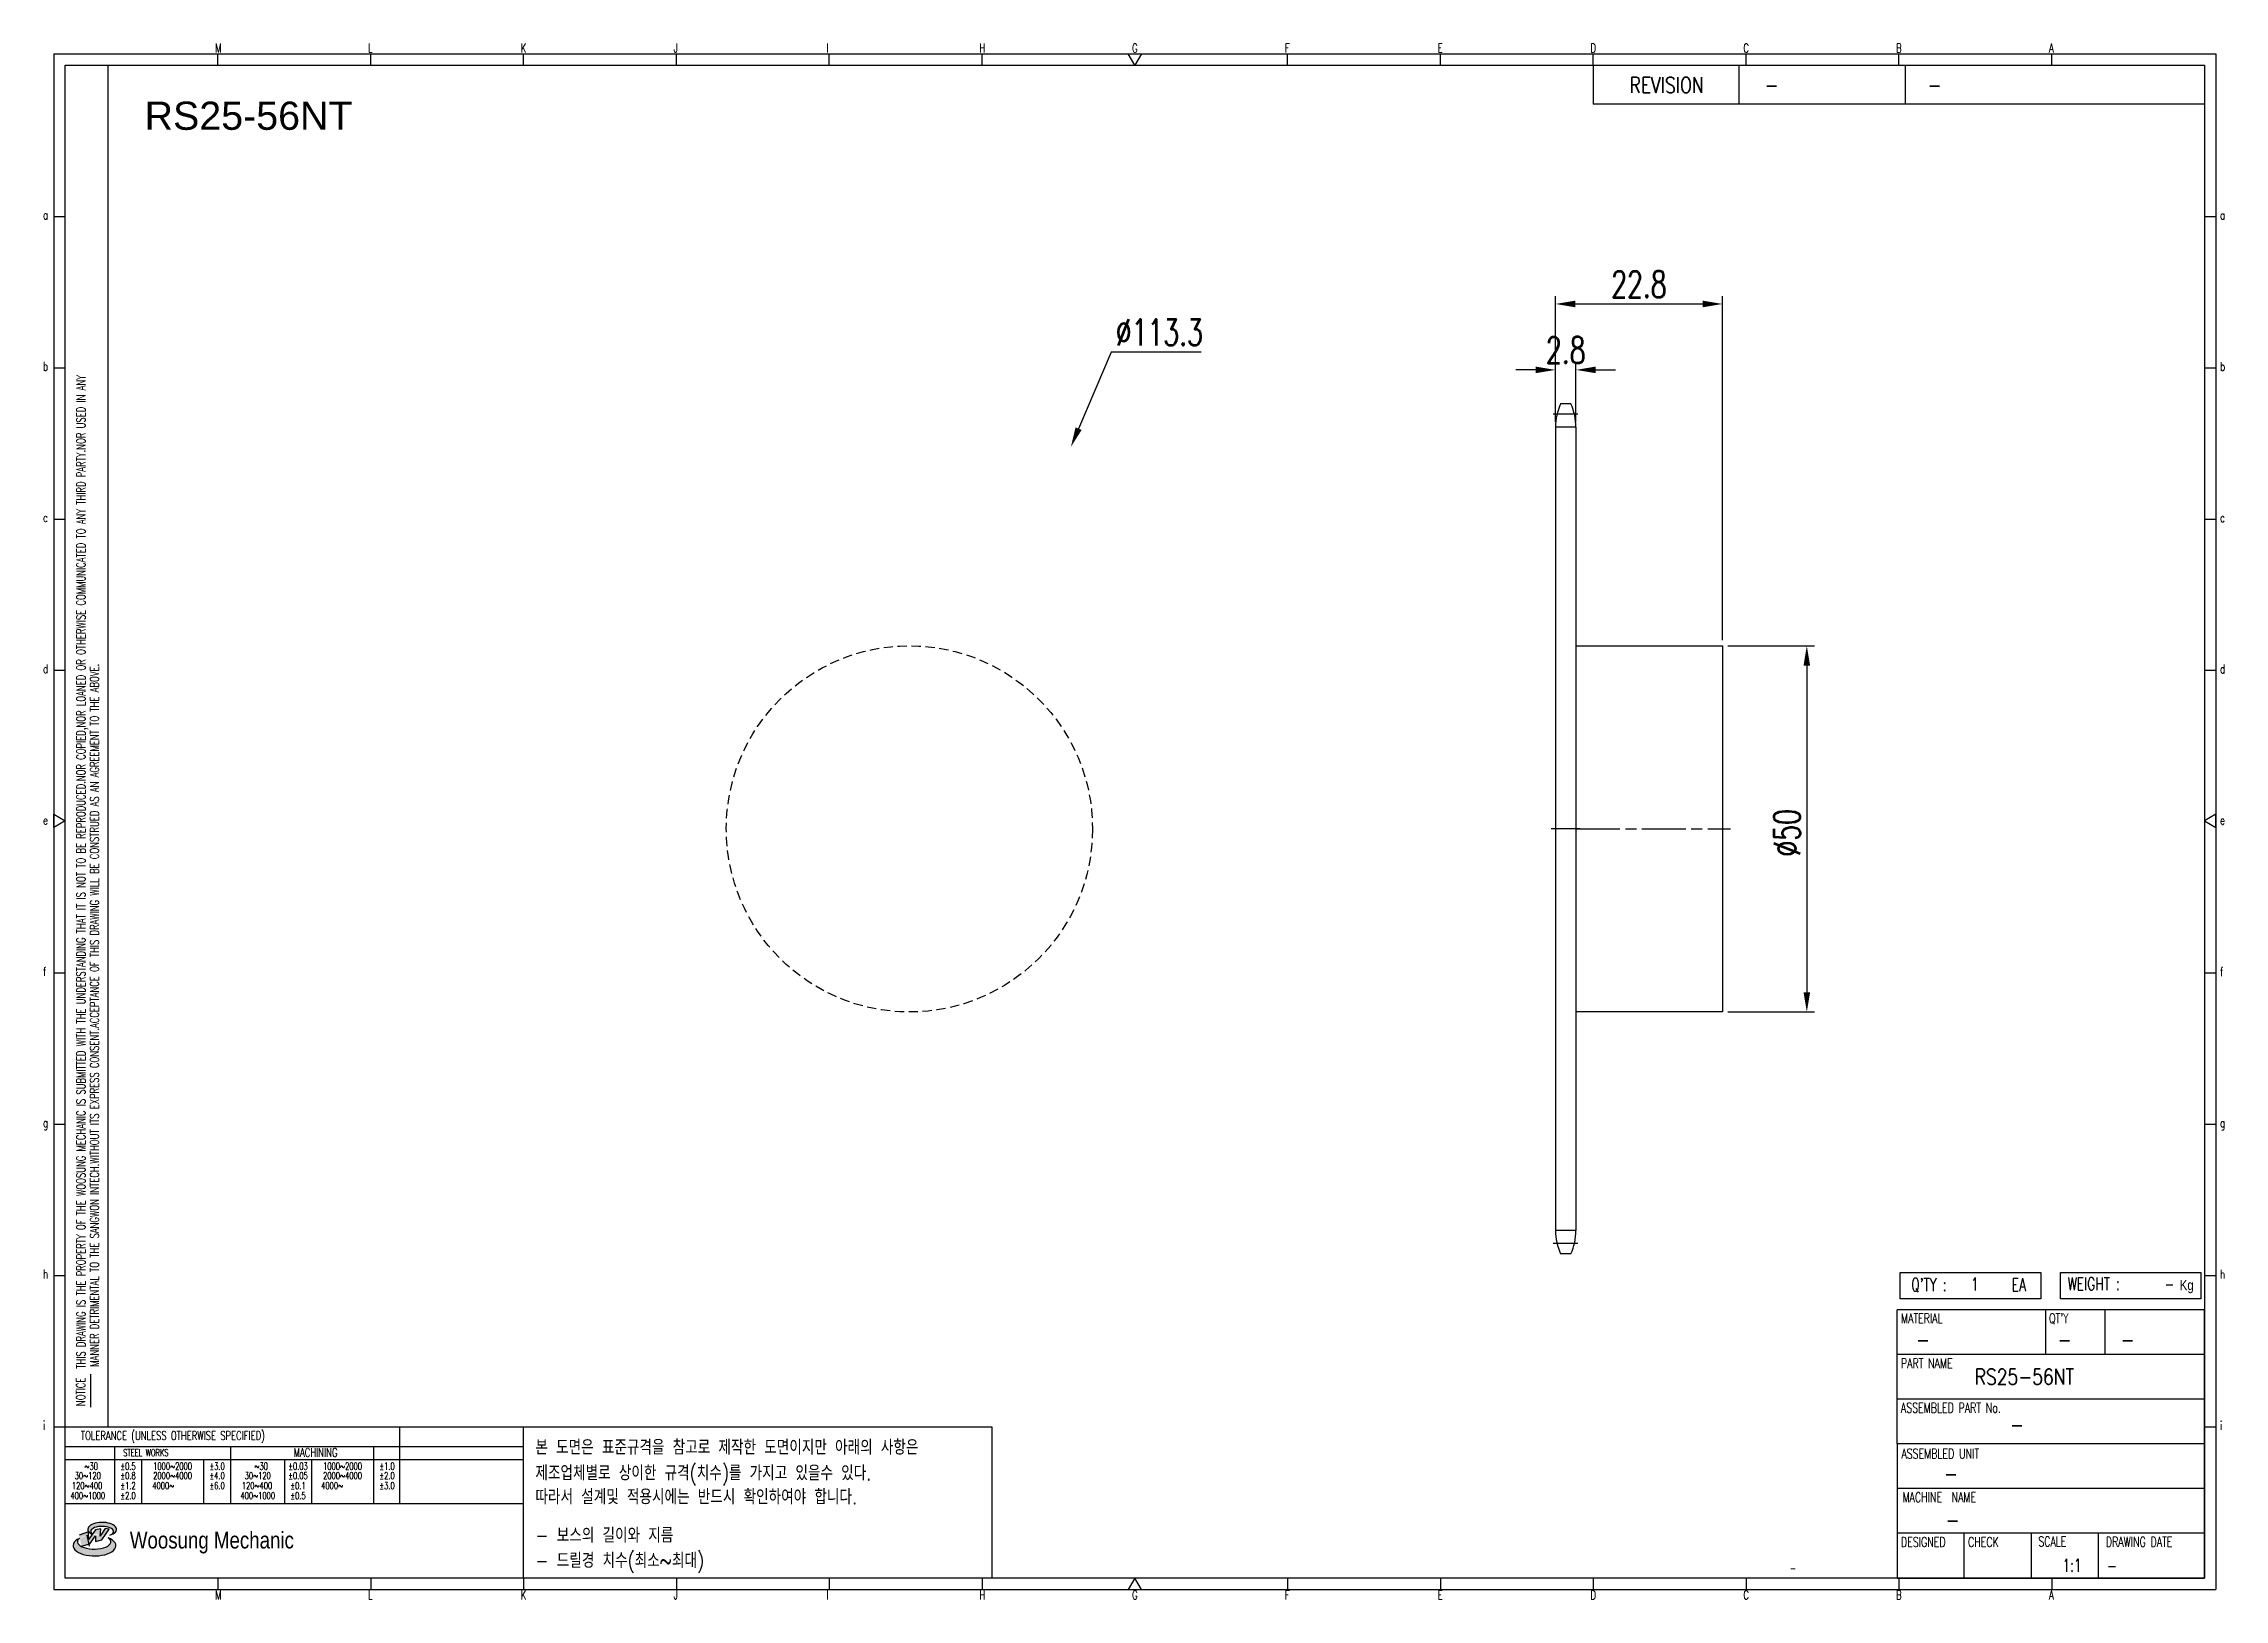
# Model space of a CAD drawing. Header units: millimetres. Extents: x -65542 to -65244, y 2104 to 2316.
import ezdxf
from ezdxf.enums import TextEntityAlignment as Align

# ---------------------------------------------------------------- set-up
doc = ezdxf.new("R2010")
doc.units = ezdxf.units.MM
for name, pattern in [('AM_ISO02W050', [7.5, 6, -1.5]), ('AM_ISO02W050x2', [3.75, 3, -0.75]), ('AM_ISO08W050', [18, 12, -1.5, 3, -1.5]), ('AM_ISO08W050x2', [9, 6, -0.75, 1.5, -0.75]), ('HIDDEN', [9.525, 6.35, -3.175])]:
    doc.linetypes.add(name, pattern=pattern)
for name, color, linetype, lineweight in [('AM_3N', 6, 'AM_ISO02W050', 25), ('AM_7', 4, 'AM_ISO08W050', 25), ('AM_7N', 4, 'AM_ISO08W050', 25)]:
    doc.layers.add(name, color=color, linetype=linetype, lineweight=lineweight)
for name, color, linetype in [('S-DIM', 7, 'Continuous'), ('TITLE', 7, 'Continuous'), ('도면레이아웃', 7, 'Continuous')]:
    doc.layers.add(name, color=color, linetype=linetype)
doc.styles.add('HAN', font='ROMANS.shx', dxfattribs={"width": 0.7, "bigfont": 'whgtxt.shx'})
doc.styles.add('HKD_ST2', font='romans.shx', dxfattribs={"width": 0.7, "height": 4, "bigfont": '@extfont2.shx'})
doc.styles.add('HSG', font='SIMPLEX.shx', dxfattribs={"width": 0.7, "bigfont": 'HSG.shx'})
doc.styles.add('ROMANS', font='romans.shx', dxfattribs={"width": 0.7, "bigfont": 'whgtxt.shx'})
doc.styles.add('SLDTEXTSTYLE4', font='arial.ttf', dxfattribs={"width": 0.8})
doc.styles.get("Standard").update_dxf_attribs({"font": 'arial.ttf'})
doc.dimstyles.new('APP4.5', dxfattribs={"dimscale": 1.5, "dimtxt": 2.4, "dimasz": 1.8, "dimexe": 0.7, "dimexo": 0.5, "dimgap": 0.6, "dimtad": 1, "dimtoh": 1, "dimdec": 1, "dimrnd": 0.01, "dimzin": 9, "dimdsep": 46, "dimtxsty": 'HSG', "dimcen": 0, "dimclrd": 1, "dimclre": 1, "dimclrt": 256, "dimazin": 2, "dimtp": 1, "dimtm": 1, "dimtfac": 0.5, "dimtdec": 1, "dimtofl": 0, "dimtmove": 0, "dimatfit": 3, "dimfxl": 0.7, "dimtvp": 1, "dimtolj": 2, "dimlwd": -1, "dimlwe": -1, "dimarcsym": 0})

# ---------------------------------------------------------------- blocks, each defined once
blk = doc.blocks.new('fyjkfytuj')
for p, q in [((-66537.93, 409.63), (-66517.93, 409.63)), ((-66517.93, 409.63), (-66517.93, 359.63)), ((-66517.93, 359.63), (-66537.93, 359.63))]:
    blk.add_line(p, q)
at = {"layer": 'AM_7N', "linetype": 'AM_ISO08W050x2'}
blk.add_line((-66537.93, 384.63), (-66516.85, 384.63), dxfattribs=at)
blk = doc.blocks.new('SUYWSHJH')
at = {"layer": '도면레이아웃'}
h = blk.add_hatch(color=10, dxfattribs=at)
h.paths.add_polyline_path([(1.544, 35.177), (1.554, 34.966), (1.779, 35.034), (2.054, 35.422), (1.908, 35.446), (1.728, 35.167), (1.741, 35.439), (1.547, 35.405), (1.292, 35.041), (1.295, 35.33), (0.943, 35.208), (1.03, 34.8), (1.336, 34.885)])
edge = h.paths.add_edge_path()
edge.add_ellipse((1.795, 35.421), major_axis=(-0.53, 0), ratio=0.487785, start_angle=122.36065, end_angle=403.39574)
edge.add_line((1.411, 35.244), (1.419, 35.261))
edge.add_ellipse((1.798, 35.344), major_axis=(-0.423, 0), ratio=0.444396, start_angle=131.58977, end_angle=386.19408, ccw=False)
edge = h.paths.add_edge_path()
edge.add_ellipse((1.512, 34.815), major_axis=(-0.793, 0), ratio=0.480113, start_angle=314.67633, end_angle=590.85213)
edge.add_ellipse((1.501, 34.958), major_axis=(-0.62, 0), ratio=0.43311, start_angle=331.7024, end_angle=574.42495, ccw=False)
for p, q in [((0, 90.118), (80.15, 90.118)), ((0, 90.118), (0, 33.191)), ((6.089, 89.693), (6.089, 90.118)), ((11.753, 89.693), (11.753, 90.118)), ((17.418, 89.693), (17.418, 90.118)), ((23.082, 89.693), (23.082, 90.118)), ((28.746, 89.693), (28.746, 90.118)), ((34.411, 89.693), (34.411, 90.118)), ((45.739, 89.693), (45.739, 90.118)), ((51.404, 89.693), (51.404, 90.118)), ((57.068, 89.693), (57.068, 90.118)), ((62.732, 89.693), (62.732, 90.118)), ((68.397, 89.693), (68.397, 90.118)), ((74.061, 89.693), (74.061, 90.118)), ((80.15, 90.118), (80.15, 33.191)), ((0, 84.085), (0.425, 84.085)), ((79.725, 84.085), (80.15, 84.085)), ((0, 78.478), (0.425, 78.478)), ((79.725, 78.478), (80.15, 78.478)), ((0, 72.87), (0.425, 72.87)), ((79.725, 72.87), (80.15, 72.87)), ((0, 67.262), (0.425, 67.262)), ((79.725, 67.262), (80.15, 67.262)), ((0, 56.047), (0.425, 56.047)), ((79.725, 56.047), (80.15, 56.047)), ((0, 50.439), (0.425, 50.439)), ((79.725, 50.439), (80.15, 50.439)), ((0, 44.832), (0.425, 44.832)), ((79.725, 44.832), (80.15, 44.832)), ((1.377, 39.947), (1.377, 41.174)), ((0, 39.224), (0.425, 39.224)), ((79.725, 39.224), (80.15, 39.224)), ((0, 33.191), (80.15, 33.191)), ((6.089, 33.616), (6.089, 33.191)), ((11.753, 33.616), (11.753, 33.191)), ((17.418, 33.616), (17.418, 33.191)), ((23.082, 33.616), (23.082, 33.191)), ((28.746, 33.616), (28.746, 33.191)), ((34.411, 33.616), (34.411, 33.191)), ((45.739, 33.616), (45.739, 33.191)), ((51.404, 33.616), (51.404, 33.191)), ((57.068, 33.616), (57.068, 33.191)), ((62.732, 33.616), (62.732, 33.191)), ((68.397, 33.616), (68.397, 33.191)), ((74.061, 33.616), (74.061, 33.191))]:
    blk.add_line(p, q)
at = {"color": 2}
for p, q in [((2.017, 39.224), (2.017, 89.693)), ((0.425, 39.224), (17.418, 39.224)), ((12.816, 39.224), (12.816, 36.382)), ((17.418, 33.616), (17.418, 39.224)), ((0.425, 38.487), (17.418, 38.487)), ((0.425, 38.012), (17.418, 38.012)), ((2.257, 38.487), (2.257, 36.382)), ((3.257, 38.012), (3.257, 36.382)), ((5.557, 38.012), (5.557, 36.382)), ((6.557, 38.5), (6.557, 36.382)), ((8.557, 38.012), (8.557, 36.382)), ((9.557, 38.026), (9.557, 36.382)), ((11.857, 38.487), (11.857, 36.382)), ((0.425, 36.382), (17.418, 36.382))]:
    blk.add_line(p, q, dxfattribs=at)
at = {"color": 6, "ltscale": 0.5}
for p, q in [((57.068, 89.693), (57.068, 88.246)), ((62.47, 89.693), (62.47, 88.246)), ((68.635, 89.693), (68.635, 88.246)), ((79.725, 88.246), (57.068, 88.246)), ((68.336, 38.59), (68.336, 43.563)), ((79.725, 43.563), (68.336, 43.563)), ((73.827, 43.563), (73.827, 41.905)), ((76.037, 43.563), (76.037, 41.905)), ((79.725, 38.59), (79.725, 43.563)), ((79.725, 41.905), (68.336, 41.905)), ((79.725, 40.248), (68.336, 40.248)), ((68.336, 38.59), (68.336, 33.616)), ((79.725, 38.59), (68.336, 38.59)), ((79.725, 33.616), (79.725, 38.59)), ((79.725, 36.932), (68.336, 36.932)), ((79.725, 35.274), (68.336, 35.274)), ((70.822, 33.616), (70.822, 35.274)), ((73.309, 33.616), (73.309, 35.274)), ((75.796, 33.616), (75.796, 35.274)), ((68.336, 33.616), (79.725, 33.616))]:
    blk.add_line(p, q, dxfattribs=at)
for points in [[(40.075, 89.693), (39.83, 90.118), (40.32, 90.118)], [(0.425, 89.693), (79.725, 89.693), (79.725, 33.616), (0.425, 33.616)], [(0.425, 61.679), (0, 61.433), (0, 61.924)], [(79.725, 61.679), (80.15, 61.433), (80.15, 61.924)], [(40.075, 33.616), (39.83, 33.191), (40.32, 33.191)]]:
    blk.add_lwpolyline(points, close=True)
at = {"layer": 'TITLE', "color": 20}
for p, q in [((68.449, 43.961), (68.449, 44.936)), ((68.449, 44.936), (73.654, 44.936)), ((73.654, 44.936), (73.654, 43.961)), ((74.39, 43.961), (74.39, 44.936)), ((74.39, 44.936), (79.595, 44.936)), ((79.595, 44.936), (79.595, 43.961)), ((73.654, 43.961), (68.449, 43.961)), ((79.595, 43.961), (74.39, 43.961))]:
    blk.add_line(p, q, dxfattribs=at)
at = {"layer": '도면레이아웃'}
for p, q in [((1.295, 35.33), (0.943, 35.208)), ((1.03, 34.8), (1.336, 34.885)), ((1.224, 35.208), (1.311, 34.8)), ((1.224, 35.208), (1.224, 35.208)), ((1.547, 35.405), (1.292, 35.041)), ((1.292, 35.041), (1.295, 35.33)), ((1.336, 34.885), (1.544, 35.177)), ((1.419, 35.261), (1.411, 35.244)), ((1.544, 35.177), (1.554, 34.966)), ((1.741, 35.439), (1.547, 35.405)), ((1.554, 34.966), (1.779, 35.034)), ((1.908, 35.446), (1.728, 35.167)), ((1.728, 35.167), (1.741, 35.439)), ((1.779, 35.034), (2.054, 35.422)), ((2.054, 35.422), (1.908, 35.446))]:
    blk.add_line(p, q, dxfattribs=at)
for centre, major_axis, ratio, start_param, end_param in [((1.795, 35.421), (-0.53, 0), 0.487785, 2.135596, 7.040584), ((1.512, 34.815), (-0.793, 0), 0.480113, 5.492138, 10.312315), ((1.501, 34.958), (-0.62, 0), 0.43311, 5.789299, 10.025607), ((1.798, 35.344), (-0.423, 0), 0.444396, 2.296675, 6.740358)]:
    blk.add_ellipse(centre, major_axis=major_axis, ratio=ratio, start_param=start_param, end_param=end_param, dxfattribs=at)
at = {"color": 4, "style": 'HKD_ST2', "width": 0.7}
for s, p in [('M', (5.988, 90.164)), ('L', (11.652, 90.164)), ('K', (17.316, 90.164)), ('J', (22.981, 90.164)), ('I', (28.645, 90.164)), ('H', (34.309, 90.164)), ('G', (39.974, 90.164)), ('F', (45.638, 90.164)), ('E', (51.302, 90.164)), ('D', (56.967, 90.164)), ('C', (62.631, 90.164)), ('B', (68.295, 90.164)), ('A', (73.96, 90.164)), ('a', (-0.395, 83.976)), ('a', (80.305, 83.97)), ('b', (-0.395, 78.368)), ('b', (80.305, 78.362)), ('c', (-0.395, 72.76)), ('c', (80.305, 72.754)), ('d', (-0.395, 67.153)), ('d', (80.305, 67.147)), ('e', (-0.395, 61.545)), ('e', (80.305, 61.539)), ('f', (-0.395, 55.937)), ('f', (80.305, 55.931)), ('g', (-0.395, 50.33)), ('g', (80.305, 50.324)), ('h', (-0.395, 44.722)), ('h', (80.305, 44.716)), ('i', (-0.395, 39.114)), ('i', (80.305, 39.108)), ('M', (5.988, 32.824)), ('L', (11.652, 32.824)), ('K', (17.316, 32.824)), ('J', (22.981, 32.824)), ('I', (28.645, 32.824)), ('H', (34.309, 32.824)), ('G', (39.974, 32.824)), ('F', (45.638, 32.824)), ('E', (51.302, 32.824)), ('D', (56.967, 32.824)), ('C', (62.631, 32.824)), ('B', (68.295, 32.824)), ('A', (73.96, 32.824))]:
    blk.add_text(s, height=0.326, dxfattribs=at).set_placement(p)
for s, height, style, width, p in [('REVISION', 0.5806, 'HAN', 0.8, (58.415, 88.664)), ('-', 0.581, 'HAN', 0.8, (63.426, 88.664)), ('-', 0.581, 'HAN', 0.8, (69.468, 88.664)), ("Q'TY : ", 0.4746, 'HKD_ST2', 0.7, (68.857, 44.253)), ('1', 0.475, 'HKD_ST2', 0.7, (71.071, 44.275)), ('EA', 0.4746, 'HKD_ST2', 0.7, (72.578, 44.253)), ('WEIGHT : ', 0.4746, 'HKD_ST2', 0.7, (74.65, 44.286)), ('-', 0.581, 'HAN', 0.8, (69.029, 42.157)), ('-', 0.581, 'HAN', 0.8, (74.289, 42.157)), ('-', 0.581, 'HAN', 0.8, (76.623, 42.157)), ('-', 0.581, 'HAN', 0.8, (72.515, 39.013)), ('-', 0.581, 'HAN', 0.8, (70.067, 37.189)), ('-', 0.581, 'HAN', 0.8, (70.126, 35.48)), ('1:1', 0.4746, 'HKD_ST2', 0.7, (74.458, 33.848)), ('-', 0.475, 'HKD_ST2', 0.7, (76.112, 33.837))]:
    blk.add_text(s, height=height, dxfattribs=dict(style=style, width=width)).set_placement(p)
at = {"color": 2, "style": 'HKD_ST2', "width": 0.7}
for s, p in [(' THIS DRAWING IS THE PROPERTY OF THE WOOSUNG MECHANIC IS SUBMITTED WITH THE UNDERSTANDING THAT IT IS NOT TO BE REPRODUCED.NOR COPIED,NOR LOANED OR OTHERWISE COMMUNICATED TO ANY THIRD PARTY.NOR USED IN ANY', (1.173, 41.217)), ('MANNER DETRIMENTAL TO THE SANGWON INTECH.WITHOUT ITS EXPRESS CONSENT.ACCEPTANCE OF THIS DRAWING WILL BE CONSTRUED AS AN AGREEMENT TO THE ABOVE.', (1.672, 41.447))]:
    blk.add_text(s, height=0.326266, rotation=90, dxfattribs=at).set_placement(p)
at = {"style": 'HKD_ST2', "width": 0.7}
blk.add_text('-', height=0.475, dxfattribs=at).set_placement((78.613, 44.286), align=Align.RIGHT)
at = {"color": 4, "style": 'HKD_ST2', "width": 0.7}
for s, height, p in [('MATERIAL', 0.3651, (68.474, 43.425)), ("QT'Y", 0.3651, (73.965, 43.425)), ('PART NAME', 0.3651, (68.474, 41.756)), ('ASSEMBLED PART No.', 0.36511, (68.474, 40.109)), ('ASSEMBLED UNIT', 0.36511, (68.49, 38.408)), ('MACHINE  NAME', 0.36511, (68.532, 36.794)), ('DESIGNED', 0.3651, (68.474, 35.136)), ('CHECK', 0.3651, (70.961, 35.136)), ('SCALE', 0.3651, (73.566, 35.153)), ('DRAWING DATE', 0.36511, (76.071, 35.141))]:
    blk.add_text(s, height=height, dxfattribs=at).set_placement(p, align=Align.TOP_LEFT)
at = {"style": 'HKD_ST2', "width": 0.7}
blk.add_text('NOTICE', height=0.3263, rotation=90, dxfattribs=at).set_placement((1.163, 39.988))
for s, height, style, width, p in [('TOLERANCE (UNLESS OTHERWISE SPECIFIED)', 0.32627, 'HKD_ST2', 0.7, (4.417, 38.896)), ('-', 0.326, 'ROMANS', 0.65, (64.469, 33.975))]:
    blk.add_text(s, height=height, dxfattribs=dict(style=style, width=width)).set_placement(p, align=Align.MIDDLE_CENTER)
at = {"color": 4, "style": 'HKD_ST2', "width": 0.7}
for s, height, p in [('STEEL WORKS', 0.26101, (3.416, 38.268)), ('MACHINING', 0.3263, (9.707, 38.27)), ('%%P0.5', 0.261, (2.757, 37.762)), ('%%P0.8', 0.261, (2.757, 37.411)), ('%%P3.0', 0.261, (6.057, 37.762)), ('%%P4.0', 0.261, (6.057, 37.411)), ('%%P0.03', 0.261, (9.057, 37.762)), ('%%P0.05', 0.261, (9.057, 37.411)), ('%%P1.0', 0.261, (12.357, 37.762)), ('%%P2.0', 0.261, (12.357, 37.411)), ('%%P1.2', 0.261, (2.757, 37.045)), ('%%P2.0', 0.261, (2.757, 36.67)), ('%%P6.0', 0.261, (6.057, 37.045)), ('%%P0.1', 0.261, (9.057, 37.045)), ('%%P0.5', 0.261, (9.057, 36.67)), ('%%P3.0', 0.261, (12.357, 37.045))]:
    blk.add_text(s, height=height, dxfattribs=at).set_placement(p, align=Align.MIDDLE)
for s, height, p in [('30%%126120', 0.261, (1.263, 37.411)), ('%%12630', 0.261, (1.389, 37.762)), ('2000%%1264000', 0.26101, (4.407, 37.411)), ('1000%%1262000', 0.26101, (4.407, 37.762)), ('30%%126120', 0.261, (7.563, 37.411)), ('%%12630', 0.261, (7.689, 37.762)), ('2000%%1264000', 0.26101, (10.707, 37.411)), ('1000%%1262000', 0.26101, (10.707, 37.762)), ('400%%1261000', 0.26101, (1.263, 36.67)), ('120%%126400', 0.26101, (1.237, 37.045)), ('4000%%126', 0.261, (4.061, 37.045)), ('400%%1261000', 0.26101, (7.563, 36.67)), ('120%%126400', 0.26101, (7.537, 37.045)), ('4000%%126', 0.261, (10.321, 37.045))]:
    blk.add_text(s, height=height, dxfattribs=at).set_placement(p, align=Align.MIDDLE_CENTER)
at = {"color": 1, "style": 'SLDTEXTSTYLE4', "width": 0.8}
blk.add_text('Woosung Mechanic', height=0.61957, dxfattribs=at).set_placement((2.822, 34.711))
at = {"layer": 'TITLE', "width": 0.8}
blk.add_text('Kg', height=0.3789, dxfattribs=at).set_placement((78.807, 44.286))
blk = doc.blocks.new('*D22')
at = {"layer": 'Defpoints', "color": 0, "transparency": 16777216}
for p in [(-65332.48, 2271.4), (-65335.28, 2263.56), (-65332.48, 2263.56)]:
    blk.add_point(p, dxfattribs=at)
at = {"layer": 'S-DIM', "color": 1, "transparency": 16777216}
for p, q in [((-65335.28, 2264.31), (-65335.28, 2272.45)), ((-65332.48, 2264.31), (-65332.48, 2272.45)), ((-65337.98, 2271.4), (-65340.68, 2271.4)), ((-65329.78, 2271.4), (-65327.08, 2271.4))]:
    blk.add_line(p, q, dxfattribs=at)
for points in [[(-65337.98, 2271.85), (-65337.98, 2270.95), (-65335.28, 2271.4)], [(-65329.78, 2271.85), (-65329.78, 2270.95), (-65332.48, 2271.4)]]:
    blk.add_solid(points, dxfattribs=at)
at = {"layer": 'S-DIM', "transparency": 16777216, "insert": (-65333.88, 2274.1), "char_height": 3.6, "attachment_point": 5, "style": 'HSG'}
blk.add_mtext('\\A2;2.8', dxfattribs=at)
blk = doc.blocks.new('*D23')
at = {"layer": 'Defpoints', "color": 0, "transparency": 16777216}
for p in [(-65312.48, 2280.4), (-65335.28, 2263.56), (-65312.48, 2233.73)]:
    blk.add_point(p, dxfattribs=at)
at = {"layer": 'S-DIM', "color": 1, "transparency": 16777216}
for p, q in [((-65335.28, 2264.31), (-65335.28, 2281.45)), ((-65312.48, 2234.48), (-65312.48, 2281.45)), ((-65332.58, 2280.4), (-65315.18, 2280.4))]:
    blk.add_line(p, q, dxfattribs=at)
for points in [[(-65332.58, 2280.85), (-65332.58, 2279.95), (-65335.28, 2280.4)], [(-65315.18, 2280.85), (-65315.18, 2279.95), (-65312.48, 2280.4)]]:
    blk.add_solid(points, dxfattribs=at)
at = {"layer": 'S-DIM', "transparency": 16777216, "insert": (-65323.88, 2283.1), "char_height": 3.6, "attachment_point": 5, "style": 'HSG'}
blk.add_mtext('\\A2;22.8', dxfattribs=at)
blk = doc.blocks.new('*D24')
at = {"layer": 'Defpoints', "color": 0, "transparency": 16777216}
for p in [(-65312.48, 2233.73), (-65312.48, 2183.73), (-65300.96, 2183.73)]:
    blk.add_point(p, dxfattribs=at)
at = {"layer": 'S-DIM', "color": 1, "transparency": 16777216}
for p, q in [((-65311.73, 2233.73), (-65299.91, 2233.73)), ((-65300.96, 2231.03), (-65300.96, 2186.43)), ((-65311.73, 2183.73), (-65299.91, 2183.73))]:
    blk.add_line(p, q, dxfattribs=at)
for points in [[(-65301.41, 2231.03), (-65300.51, 2231.03), (-65300.96, 2233.73)], [(-65301.41, 2186.43), (-65300.51, 2186.43), (-65300.96, 2183.73)]]:
    blk.add_solid(points, dxfattribs=at)
at = {"layer": 'S-DIM', "transparency": 16777216, "insert": (-65303.66, 2208.2), "char_height": 3.6, "attachment_point": 5, "rotation": 90, "style": 'HSG'}
blk.add_mtext('\\A2;%%c50', dxfattribs=at)
blk = doc.blocks.new('*D25')
at = {"layer": 'Defpoints', "color": 0, "transparency": 16777216}
for p in [(-65401.45, 2260.89), (-65445.54, 2156.57)]:
    blk.add_point(p, dxfattribs=at)
at = {"layer": 'S-DIM', "color": 1, "transparency": 16777216}
for p, q in [((-65395.97, 2273.84), (-65400.4, 2263.37)), ((-65383.67, 2273.84), (-65395.97, 2273.84))]:
    blk.add_line(p, q, dxfattribs=at)
blk.add_solid([(-65400.81, 2263.55), (-65399.98, 2263.2), (-65401.45, 2260.89)], dxfattribs=at)
at = {"layer": 'S-DIM', "transparency": 16777216, "insert": (-65389.37, 2276.54), "char_height": 3.6, "attachment_point": 5, "style": 'HSG'}
blk.add_mtext('\\A2;∅113.3', dxfattribs=at)

msp = doc.modelspace()

# ---------------------------------------------------------------- linework, layer by layer
for p, q in [((-65333.19, 2266.76), (-65334.58, 2266.76)), ((-65335.28, 2263.56), (-65335.28, 2153.9)), ((-65332.48, 2263.56), (-65332.48, 2153.9)), ((-65333.19, 2150.7), (-65334.58, 2150.7))]:
    msp.add_line(p, q)
at = {"color": 4}
msp.add_lwpolyline([(-65476.18, 2127.1), (-65412.23, 2127.1), (-65412.23, 2106.44), (-65476.18, 2106.44)], close=True, dxfattribs=at)
at = {"color": 2, "linetype": 'HIDDEN', "ltscale": 0.2}
msp.add_circle((-65423.5, 2208.73), 25, dxfattribs=at)
for centre, start, end in [((-65327.68, 2263.56), 155.0989, 180), ((-65340.08, 2263.56), 0, 24.9011), ((-65327.68, 2153.9), 180, 204.9011), ((-65340.08, 2153.9), 335.0989, 0)]:
    msp.add_arc(centre, 7.6, start, end)
at = {"layer": 'AM_3N', "linetype": 'AM_ISO02W050x2'}
for p, q in [((-65332.48, 2263.56), (-65335.28, 2263.56)), ((-65332.48, 2153.9), (-65335.28, 2153.9))]:
    msp.add_line(p, q, dxfattribs=at)
at = {"layer": 'AM_7', "linetype": 'AM_ISO08W050x2'}
for p, q in [((-65332.21, 2265.36), (-65335.59, 2265.36)), ((-65331.9, 2208.73), (-65335.87, 2208.73)), ((-65332.21, 2152.11), (-65335.59, 2152.11))]:
    msp.add_line(p, q, dxfattribs=at)

# ---------------------------------------------------------------- block references
at = {"xscale": 3.683658648384001, "yscale": 3.683658648384001, "zscale": 3.683658648384001}
msp.add_blockref('SUYWSHJH', (-65540.34, 1982.61), dxfattribs=at)
msp.add_blockref('fyjkfytuj', (1205.45, 1824.1))

# ---------------------------------------------------------------- texts
at = {"color": 2}
msp.add_text('RS25-56NT', height=3.849, dxfattribs=at).set_placement((-65527.93, 2304.18))
at = {"style": 'HAN', "width": 0.8}
msp.add_text('RS25-56NT', height=2.139, dxfattribs=at).set_placement((-65278.03, 2132.85))
at = {"color": 4, "style": 'HAN', "width": 0.8}
for s, p in [('본 도면은 표준규격을 참고로 제작한 도면이지만 아래의 사항은', (-65474.57, 2123.28)), ('제조업체별로 상이한 규격(치수)를 가지고 있을수 있다.', (-65474.57, 2119.77)), ('따라서 설계및 적용시에는 반드시 확인하여야 합니다.', (-65474.57, 2116.51)), ('- 보스의 길이와 지름', (-65474.57, 2111.27)), ('- 드릴경 치수(최소~최대)', (-65474.57, 2107.82))]:
    msp.add_text(s, height=2.0237, dxfattribs=at).set_placement(p)

# ---------------------------------------------------------------- dimensions: what is measured, and where the dimension line sits
at = {"layer": 'S-DIM'}
dim = msp.add_linear_dim(base=(-65312.48, 2280.4), p1=(-65335.28, 2263.56), p2=(-65312.48, 2233.73), dimstyle='APP4.5', dxfattribs=at)
dim.commit()
dim.dimension.update_dxf_attribs({"geometry": '*D23', "text_midpoint": (-65323.88, 2283.1)})
dim = msp.add_diameter_dim_2p(p1=(-65445.54, 2156.57), p2=(-65401.45, 2260.89), dimstyle='APP4.5', dxfattribs=at)
dim.commit()
dim.dimension.update_dxf_attribs({"geometry": '*D25', "text_midpoint": (-65389.37, 2273.84), "dimtype": 163})
dim = msp.add_linear_dim(base=(-65332.48, 2271.4), p1=(-65335.28, 2263.56), p2=(-65332.48, 2263.56), dimstyle='APP4.5', dxfattribs=at)
dim.commit()
dim.dimension.update_dxf_attribs({"geometry": '*D22', "text_midpoint": (-65333.88, 2271.4), "dimtype": 160})
dim = msp.add_linear_dim(base=(-65300.96, 2183.73), p1=(-65312.48, 2233.73), p2=(-65312.48, 2183.73), angle=90, text='%%c<>', dimstyle='APP4.5', dxfattribs=at)
dim.commit()
dim.dimension.update_dxf_attribs({"geometry": '*D24', "text_midpoint": (-65300.96, 2208.2), "dimtype": 160})

doc.saveas('drawing.dxf')
